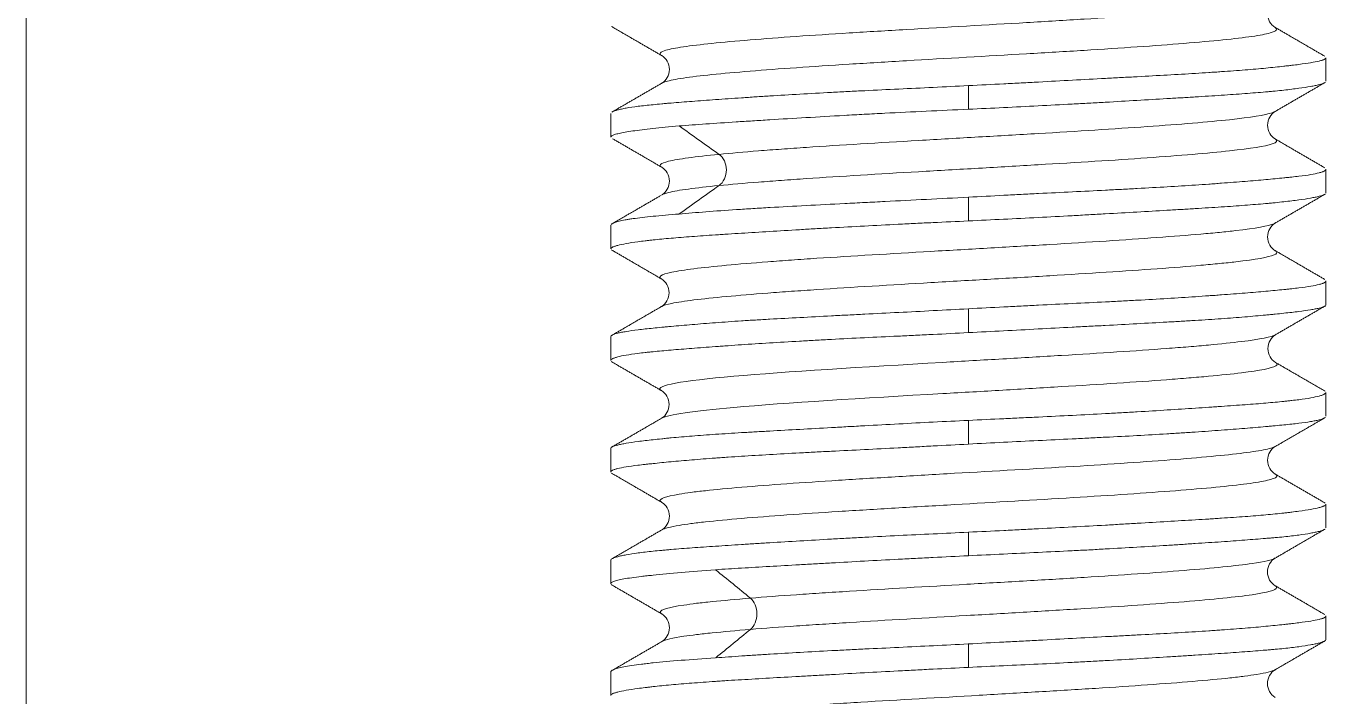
# Model space of a CAD drawing. Extents: x 840 to 1630, y 0 to 579.
# Drawn here: x 1358.09 to 1372.63, y 191.07 to 198.58 of the extents above; entities that cross this region are included whole.
import ezdxf

# ---------------------------------------------------------------- set-up
doc = ezdxf.new("R2010")
doc.units = 0
doc.header["$LTSCALE"] = 10
doc.header["$MEASUREMENT"] = 0
doc.layers.add('1', color=7, linetype='CONTINUOUS')

msp = doc.modelspace()

# ---------------------------------------------------------------- linework, layer by layer
at = {"layer": '1', "color": 7, "linetype": 'Continuous', "lineweight": 18}
for p, q in [((1358.088, 186.57), (1358.088, 256.351)), ((1372.63, 197.956), (1372.63, 198.22)), ((1364.63, 197.595), (1364.63, 197.331)), ((1372.63, 196.705), (1372.63, 196.971)), ((1364.63, 196.345), (1364.63, 196.08)), ((1372.63, 195.455), (1372.63, 195.721)), ((1364.63, 195.096), (1364.63, 194.831)), ((1372.63, 194.206), (1372.63, 194.471)), ((1364.63, 193.846), (1364.63, 193.581)), ((1372.63, 192.956), (1372.63, 193.221)), ((1364.63, 192.596), (1364.63, 192.331)), ((1372.63, 191.706), (1372.63, 191.97)), ((1364.63, 191.345), (1364.63, 191.081))]:
    msp.add_line(p, q, dxfattribs=at)
at = {"layer": '1', "color": 7, "linetype": 'Continuous', "lineweight": 13}
for p, q in [((1368.63, 197.642), (1368.63, 197.91)), ((1368.63, 196.392), (1368.63, 196.66)), ((1368.63, 195.142), (1368.63, 195.41)), ((1368.63, 193.892), (1368.63, 194.16)), ((1368.63, 192.642), (1368.63, 192.91)), ((1368.63, 191.392), (1368.63, 191.66))]:
    msp.add_line(p, q, dxfattribs=at)
at = {"layer": '1', "color": 7, "linetype": 'Continuous', "lineweight": 18}
for points, knots in [([(1365.196, 198.245), (1365.166, 198.264), (1365.188, 198.29), (1365.296, 198.316), (1365.36, 198.328), (1365.398, 198.335), (1365.528, 198.354), (1365.851, 198.393), (1366.335, 198.432), (1366.892, 198.471), (1367.09, 198.484), (1367.503, 198.51), (1368.15, 198.548), (1369.067, 198.6), (1369.716, 198.639), (1370.131, 198.665), (1370.33, 198.678), (1370.892, 198.717), (1371.383, 198.755), (1371.713, 198.794), (1371.846, 198.814), (1371.885, 198.82), (1371.953, 198.833), (1372.017, 198.848), (1372.054, 198.862), (1372.066, 198.87)], [0, 0, 0, 0, 0.091981, 0.123013, 0.123013, 0.154046, 0.154046, 0.216112, 0.340243, 0.340243, 0.402308, 0.402308, 0.464374, 0.588505, 0.650571, 0.650571, 0.712636, 0.712636, 0.836767, 0.898833, 0.898833, 0.929866, 0.929866, 0.960898, 1, 1, 1, 1]), ([(1372.06, 198.559), (1372.034, 198.575), (1371.995, 198.615), (1371.966, 198.713), (1371.995, 198.811), (1372.035, 198.852), (1372.062, 198.868)], [0, 0, 0, 0, 0.2525, 0.49994, 0.74742, 1, 1, 1, 1]), ([(1365.201, 197.935), (1365.212, 197.941), (1365.244, 197.953), (1365.296, 197.966), (1365.361, 197.979), (1365.398, 197.985), (1365.528, 198.005), (1365.851, 198.044), (1366.335, 198.082), (1366.892, 198.121), (1367.09, 198.134), (1367.503, 198.16), (1368.15, 198.199), (1369.067, 198.251), (1369.716, 198.289), (1370.131, 198.315), (1370.33, 198.328), (1370.892, 198.367), (1371.383, 198.406), (1371.713, 198.445), (1371.846, 198.464), (1371.886, 198.471), (1371.953, 198.484), (1372.074, 198.511), (1372.097, 198.539), (1372.059, 198.56)], [0, 0, 0, 0, 0.028834, 0.059906, 0.059906, 0.090977, 0.090977, 0.15312, 0.277405, 0.277405, 0.339548, 0.339548, 0.40169, 0.525975, 0.588118, 0.588118, 0.650261, 0.650261, 0.774546, 0.836689, 0.836689, 0.86776, 0.86776, 0.898831, 1, 1, 1, 1]), ([(1365.2, 198.243), (1365.226, 198.227), (1365.265, 198.187), (1365.294, 198.089), (1365.265, 197.991), (1365.226, 197.95), (1365.2, 197.934)], [0, 0, 0, 0, 0.252469, 0.499897, 0.747395, 1, 1, 1, 1]), ([(1372.63, 198.219), (1372.63, 198.213), (1372.624, 198.207), (1372.608, 198.199), (1372.604, 198.198), (1372.596, 198.195), (1372.583, 198.19), (1372.566, 198.185), (1372.528, 198.176), (1372.496, 198.17), (1372.421, 198.158), (1372.377, 198.151), (1372.302, 198.141), (1372.275, 198.138), (1372.233, 198.133), (1372.219, 198.131), (1372.189, 198.128), (1372.113, 198.119), (1371.962, 198.103), (1371.807, 198.09), (1371.642, 198.076), (1371.554, 198.07), (1371.438, 198.062), (1371.414, 198.06), (1371.366, 198.057), (1371.294, 198.052), (1371.22, 198.047), (1371.068, 198.038), (1370.859, 198.026), (1370.635, 198.014), (1370.462, 198.004), (1370.403, 198.001), (1370.313, 197.996), (1370.283, 197.995), (1370.223, 197.992), (1370.193, 197.99), (1370.042, 197.982), (1369.796, 197.968), (1369.543, 197.955), (1369.351, 197.944), (1369.287, 197.941), (1369.157, 197.934), (1369.091, 197.93), (1368.894, 197.92), (1368.762, 197.914), (1368.63, 197.907)], [0, 0, 0, 0, 0.061707, 0.061707, 0.077346, 0.077346, 0.092984, 0.12426, 0.12426, 0.186813, 0.186813, 0.249366, 0.249366, 0.280642, 0.280642, 0.29628, 0.29628, 0.311919, 0.374472, 0.437024, 0.437024, 0.499577, 0.499577, 0.515215, 0.515215, 0.530854, 0.56213, 0.56213, 0.624683, 0.687236, 0.687236, 0.718512, 0.718512, 0.73415, 0.73415, 0.749789, 0.749789, 0.812341, 0.874894, 0.874894, 0.906171, 0.906171, 0.937447, 0.937447, 1, 1, 1, 1]), ([(1368.63, 197.643), (1368.762, 197.649), (1368.893, 197.655), (1369.153, 197.668), (1369.282, 197.674), (1369.538, 197.687), (1369.664, 197.694), (1369.821, 197.702), (1369.853, 197.704), (1369.915, 197.708), (1369.947, 197.709), (1370.04, 197.715), (1370.101, 197.718), (1370.283, 197.728), (1370.519, 197.742), (1370.742, 197.755), (1370.905, 197.765), (1370.986, 197.77), (1371.064, 197.774), (1371.116, 197.778), (1371.142, 197.779), (1371.269, 197.787), (1371.366, 197.793), (1371.551, 197.806), (1371.726, 197.818), (1371.882, 197.83), (1371.973, 197.838), (1371.991, 197.84), (1372.027, 197.843), (1372.044, 197.845), (1372.095, 197.85), (1372.127, 197.853), (1372.22, 197.864), (1372.331, 197.877), (1372.419, 197.891), (1372.476, 197.901), (1372.494, 197.905), (1372.526, 197.911), (1372.54, 197.915), (1372.579, 197.925), (1372.598, 197.931), (1372.614, 197.939), (1372.616, 197.94), (1372.618, 197.941)], [0, 0, 0, 0, 0.065753, 0.065753, 0.131505, 0.131505, 0.197258, 0.197258, 0.213696, 0.213696, 0.230134, 0.230134, 0.263011, 0.263011, 0.328763, 0.394516, 0.394516, 0.427392, 0.44383, 0.44383, 0.460269, 0.460269, 0.526021, 0.526021, 0.591774, 0.657527, 0.657527, 0.673965, 0.673965, 0.690403, 0.690403, 0.723279, 0.723279, 0.789032, 0.854784, 0.854784, 0.887661, 0.887661, 0.920537, 0.920537, 0.98629, 0.98629, 1, 1, 1, 1]), ([(1368.63, 197.907), (1368.498, 197.9), (1368.367, 197.894), (1368.107, 197.881), (1367.85, 197.869), (1367.596, 197.857), (1367.439, 197.849), (1367.408, 197.848), (1367.345, 197.845), (1367.314, 197.843), (1367.221, 197.838), (1367.159, 197.835), (1366.978, 197.825), (1366.86, 197.819), (1366.63, 197.805), (1366.518, 197.798), (1366.355, 197.788), (1366.275, 197.783), (1366.196, 197.778), (1366.144, 197.774), (1366.119, 197.773), (1365.991, 197.764), (1365.894, 197.757), (1365.71, 197.744), (1365.535, 197.731), (1365.379, 197.719), (1365.287, 197.711), (1365.269, 197.71), (1365.234, 197.706), (1365.217, 197.705), (1365.166, 197.7), (1365.133, 197.697), (1365.041, 197.688), (1364.985, 197.682), (1364.885, 197.669), (1364.841, 197.663), (1364.784, 197.653), (1364.767, 197.649), (1364.735, 197.642), (1364.72, 197.639), (1364.682, 197.629), (1364.662, 197.622), (1364.649, 197.615), (1364.649, 197.615), (1364.649, 197.615)], [0, 0, 0, 0, 0.066596, 0.066596, 0.133191, 0.199787, 0.199787, 0.216436, 0.216436, 0.233085, 0.233085, 0.266382, 0.266382, 0.332978, 0.332978, 0.399574, 0.399574, 0.432871, 0.44952, 0.44952, 0.466169, 0.466169, 0.532765, 0.532765, 0.59936, 0.665956, 0.665956, 0.682605, 0.682605, 0.699254, 0.699254, 0.732552, 0.732552, 0.799147, 0.799147, 0.865743, 0.865743, 0.899041, 0.899041, 0.932339, 0.932339, 0.998934, 0.998934, 1, 1, 1, 1]), ([(1365.394, 197.456), (1365.487, 197.464), (1365.587, 197.471), (1365.799, 197.486), (1365.912, 197.493), (1366.09, 197.505), (1366.151, 197.509), (1366.246, 197.514), (1366.277, 197.516), (1366.342, 197.52), (1366.374, 197.522), (1366.539, 197.533), (1366.674, 197.541), (1366.952, 197.557), (1367.095, 197.566), (1367.316, 197.578), (1367.39, 197.582), (1367.541, 197.59), (1367.618, 197.594), (1367.848, 197.606), (1368.157, 197.621), (1368.472, 197.636), (1368.63, 197.643)], [0, 0, 0, 0, 0.125, 0.125, 0.25, 0.25, 0.3125, 0.3125, 0.34375, 0.34375, 0.375, 0.375, 0.5, 0.5, 0.625, 0.625, 0.6875, 0.6875, 0.75, 0.75, 0.875, 1, 1, 1, 1]), ([(1365.84, 197.138), (1365.971, 197.151), (1366.194, 197.17), (1366.451, 197.19), (1366.629, 197.203), (1366.722, 197.209), (1367.2, 197.242), (1367.845, 197.28), (1368.632, 197.326), (1368.968, 197.345), (1369.19, 197.358), (1369.301, 197.364), (1369.846, 197.397), (1370.262, 197.423), (1370.995, 197.474), (1371.312, 197.5), (1371.79, 197.552), (1371.984, 197.583), (1372.056, 197.615), (1372.065, 197.62)], [0, 0, 0, 0, 0.080502, 0.120753, 0.120753, 0.161005, 0.161005, 0.322009, 0.402512, 0.442763, 0.442763, 0.483014, 0.483014, 0.644019, 0.644019, 0.805023, 0.805023, 0.966028, 1, 1, 1, 1]), ([(1372.062, 197.31), (1372.036, 197.326), (1371.997, 197.366), (1371.968, 197.464), (1371.996, 197.562), (1372.035, 197.602), (1372.061, 197.618)], [0, 0, 0, 0, 0.252644, 0.50021, 0.747628, 1, 1, 1, 1]), ([(1364.63, 197.332), (1364.63, 197.337), (1364.634, 197.342), (1364.646, 197.349), (1364.65, 197.351), (1364.66, 197.355), (1364.666, 197.357), (1364.687, 197.364), (1364.703, 197.368), (1364.762, 197.381), (1364.813, 197.39), (1364.907, 197.404), (1364.942, 197.408), (1365.017, 197.418), (1365.057, 197.423), (1365.188, 197.437), (1365.285, 197.447), (1365.394, 197.457)], [0, 0, 0, 0, 0.122518, 0.122518, 0.177361, 0.177361, 0.232204, 0.232204, 0.341889, 0.341889, 0.561259, 0.561259, 0.670944, 0.670944, 0.78063, 0.78063, 1, 1, 1, 1]), ([(1365.84, 196.788), (1365.971, 196.801), (1366.194, 196.821), (1366.451, 196.84), (1366.629, 196.853), (1366.722, 196.86), (1367.2, 196.892), (1367.845, 196.931), (1368.633, 196.976), (1368.968, 196.995), (1369.19, 197.008), (1369.301, 197.015), (1369.846, 197.047), (1370.262, 197.073), (1370.995, 197.125), (1371.313, 197.151), (1371.79, 197.203), (1372.067, 197.247), (1372.095, 197.292), (1372.061, 197.311)], [0, 0, 0, 0, 0.074349, 0.111524, 0.111524, 0.148699, 0.148699, 0.297398, 0.371747, 0.408922, 0.408922, 0.446097, 0.446097, 0.594795, 0.594795, 0.743494, 0.743494, 0.892193, 1, 1, 1, 1]), ([(1365.206, 196.99), (1365.158, 197.013), (1365.181, 197.037), (1365.302, 197.067), (1365.334, 197.073), (1365.408, 197.086), (1365.535, 197.106), (1365.707, 197.125), (1365.84, 197.138)], [0, 0, 0, 0, 0.477261, 0.477261, 0.607946, 0.607946, 0.73863, 1, 1, 1, 1]), ([(1365.84, 196.789), (1365.89, 196.823), (1365.956, 196.963), (1365.89, 197.104), (1365.84, 197.138)], [0, 0, 0, 0, 0.500101, 1, 1, 1, 1]), ([(1365.2, 196.993), (1365.226, 196.977), (1365.266, 196.937), (1365.294, 196.839), (1365.265, 196.741), (1365.226, 196.7), (1365.199, 196.684)], [0, 0, 0, 0, 0.252451, 0.499873, 0.747384, 1, 1, 1, 1]), ([(1372.63, 196.97), (1372.63, 196.964), (1372.624, 196.957), (1372.608, 196.949), (1372.604, 196.947), (1372.596, 196.944), (1372.583, 196.939), (1372.566, 196.934), (1372.528, 196.924), (1372.465, 196.911), (1372.377, 196.899), (1372.302, 196.89), (1372.276, 196.887), (1372.233, 196.882), (1372.219, 196.881), (1372.189, 196.878), (1372.113, 196.87), (1372.029, 196.862), (1371.885, 196.849), (1371.807, 196.842), (1371.642, 196.828), (1371.554, 196.822), (1371.437, 196.813), (1371.414, 196.811), (1371.366, 196.808), (1371.294, 196.803), (1371.22, 196.797), (1371.068, 196.787), (1370.859, 196.774), (1370.635, 196.762), (1370.462, 196.752), (1370.403, 196.749), (1370.314, 196.744), (1370.284, 196.743), (1370.223, 196.74), (1370.193, 196.738), (1370.042, 196.73), (1369.796, 196.718), (1369.543, 196.706), (1369.351, 196.696), (1369.286, 196.693), (1369.157, 196.686), (1369.091, 196.683), (1368.894, 196.672), (1368.762, 196.665), (1368.63, 196.658)], [0, 0, 0, 0, 0.061707, 0.061707, 0.077345, 0.077345, 0.092983, 0.12426, 0.12426, 0.186813, 0.249366, 0.249366, 0.280642, 0.280642, 0.29628, 0.29628, 0.311918, 0.374471, 0.374471, 0.437024, 0.437024, 0.499577, 0.499577, 0.515215, 0.515215, 0.530853, 0.56213, 0.56213, 0.624683, 0.687236, 0.687236, 0.718512, 0.718512, 0.73415, 0.73415, 0.749789, 0.749789, 0.812341, 0.874894, 0.874894, 0.906171, 0.906171, 0.937447, 0.937447, 1, 1, 1, 1]), ([(1365.199, 196.684), (1365.214, 196.693), (1365.24, 196.702), (1365.302, 196.717), (1365.334, 196.724), (1365.408, 196.737), (1365.535, 196.756), (1365.707, 196.776), (1365.84, 196.789)], [0, 0, 0, 0, 0.257059, 0.257059, 0.442794, 0.442794, 0.62853, 1, 1, 1, 1]), ([(1368.63, 196.658), (1368.472, 196.65), (1368.315, 196.642), (1368.005, 196.626), (1367.851, 196.618), (1367.622, 196.606), (1367.547, 196.602), (1367.434, 196.597), (1367.396, 196.595), (1367.321, 196.591), (1367.284, 196.589), (1367.098, 196.58), (1366.955, 196.572), (1366.676, 196.558), (1366.541, 196.55), (1366.346, 196.539), (1366.282, 196.535), (1366.156, 196.527), (1366.094, 196.523), (1365.914, 196.511), (1365.687, 196.495), (1365.487, 196.478), (1365.394, 196.47)], [0, 0, 0, 0, 0.125, 0.125, 0.25, 0.25, 0.3125, 0.3125, 0.34375, 0.34375, 0.375, 0.375, 0.5, 0.5, 0.625, 0.625, 0.6875, 0.6875, 0.75, 0.75, 0.875, 1, 1, 1, 1]), ([(1368.63, 196.393), (1368.762, 196.399), (1368.893, 196.405), (1369.153, 196.418), (1369.282, 196.424), (1369.538, 196.437), (1369.664, 196.444), (1369.821, 196.453), (1369.853, 196.454), (1369.915, 196.458), (1369.946, 196.46), (1370.04, 196.465), (1370.101, 196.468), (1370.283, 196.479), (1370.519, 196.492), (1370.742, 196.505), (1370.905, 196.515), (1370.986, 196.52), (1371.064, 196.524), (1371.116, 196.528), (1371.142, 196.529), (1371.269, 196.537), (1371.366, 196.543), (1371.551, 196.555), (1371.638, 196.561), (1371.804, 196.574), (1371.882, 196.58), (1371.973, 196.588), (1371.991, 196.59), (1372.027, 196.593), (1372.044, 196.595), (1372.095, 196.6), (1372.127, 196.604), (1372.22, 196.614), (1372.331, 196.628), (1372.419, 196.641), (1372.476, 196.651), (1372.494, 196.655), (1372.526, 196.661), (1372.54, 196.665), (1372.579, 196.675), (1372.598, 196.681), (1372.613, 196.688), (1372.616, 196.69), (1372.618, 196.691)], [0, 0, 0, 0, 0.065822, 0.065822, 0.131644, 0.131644, 0.197466, 0.197466, 0.213921, 0.213921, 0.230377, 0.230377, 0.263288, 0.263288, 0.32911, 0.394931, 0.394931, 0.427842, 0.444298, 0.444298, 0.460753, 0.460753, 0.526575, 0.526575, 0.592397, 0.592397, 0.658219, 0.658219, 0.674675, 0.674675, 0.69113, 0.69113, 0.724041, 0.724041, 0.789863, 0.855685, 0.855685, 0.888596, 0.888596, 0.921507, 0.921507, 0.987329, 0.987329, 1, 1, 1, 1]), ([(1364.63, 196.08), (1364.63, 196.086), (1364.637, 196.092), (1364.652, 196.1), (1364.656, 196.102), (1364.664, 196.105), (1364.677, 196.11), (1364.694, 196.115), (1364.732, 196.125), (1364.796, 196.139), (1364.883, 196.153), (1364.958, 196.163), (1364.985, 196.166), (1365.027, 196.171), (1365.042, 196.173), (1365.071, 196.176), (1365.147, 196.185), (1365.298, 196.199), (1365.453, 196.211), (1365.619, 196.224), (1365.706, 196.23), (1365.823, 196.238), (1365.847, 196.239), (1365.894, 196.242), (1365.967, 196.247), (1366.041, 196.252), (1366.192, 196.261), (1366.297, 196.268), (1366.514, 196.281), (1366.625, 196.288), (1366.799, 196.298), (1366.857, 196.302), (1366.947, 196.307), (1366.977, 196.309), (1367.037, 196.312), (1367.067, 196.314), (1367.219, 196.322), (1367.465, 196.336), (1367.717, 196.349), (1367.909, 196.358), (1367.974, 196.362), (1368.104, 196.368), (1368.169, 196.371), (1368.366, 196.38), (1368.498, 196.386), (1368.63, 196.393)], [0, 0, 0, 0, 0.06171, 0.06171, 0.077348, 0.077348, 0.092986, 0.124263, 0.124263, 0.186815, 0.249368, 0.249368, 0.280644, 0.280644, 0.296282, 0.296282, 0.311921, 0.374473, 0.437026, 0.437026, 0.499579, 0.499579, 0.515217, 0.515217, 0.530855, 0.562131, 0.562131, 0.624684, 0.624684, 0.687237, 0.687237, 0.718513, 0.718513, 0.734151, 0.734151, 0.749789, 0.749789, 0.812342, 0.874895, 0.874895, 0.906171, 0.906171, 0.937447, 0.937447, 1, 1, 1, 1]), ([(1365.394, 196.47), (1365.286, 196.461), (1365.188, 196.453), (1365.016, 196.435), (1364.942, 196.427), (1364.862, 196.416), (1364.847, 196.413), (1364.818, 196.409), (1364.804, 196.406), (1364.765, 196.399), (1364.743, 196.395), (1364.684, 196.38), (1364.657, 196.37), (1364.641, 196.36), (1364.639, 196.358), (1364.637, 196.357)], [0, 0, 0, 0, 0.241313, 0.241313, 0.482626, 0.482626, 0.542954, 0.542954, 0.603282, 0.603282, 0.723939, 0.723939, 0.965251, 0.965251, 1, 1, 1, 1]), ([(1365.194, 195.745), (1365.175, 195.757), (1365.173, 195.768), (1365.207, 195.792), (1365.249, 195.805), (1365.436, 195.844), (1365.75, 195.883), (1366.216, 195.922), (1366.471, 195.941), (1366.559, 195.948), (1366.743, 195.961), (1367.219, 195.993), (1367.982, 196.038), (1368.658, 196.077), (1368.993, 196.096), (1369.105, 196.103), (1369.325, 196.116), (1369.872, 196.148), (1370.588, 196.194), (1371.165, 196.239), (1371.375, 196.258), (1371.505, 196.271), (1371.566, 196.278), (1371.844, 196.31), (1372.003, 196.338), (1372.06, 196.367), (1372.064, 196.37)], [0, 0, 0, 0, 0.054955, 0.054955, 0.11712, 0.11712, 0.241452, 0.303618, 0.303618, 0.334701, 0.334701, 0.365784, 0.490115, 0.552281, 0.552281, 0.583364, 0.583364, 0.614447, 0.738779, 0.800945, 0.832028, 0.832028, 0.86311, 0.86311, 0.987442, 1, 1, 1, 1]), ([(1372.063, 196.059), (1372.037, 196.075), (1371.997, 196.116), (1371.968, 196.214), (1371.996, 196.312), (1372.036, 196.352), (1372.062, 196.368)], [0, 0, 0, 0, 0.252644, 0.500227, 0.74765, 1, 1, 1, 1]), ([(1365.199, 195.436), (1365.22, 195.447), (1365.258, 195.458), (1365.436, 195.495), (1365.75, 195.533), (1366.216, 195.572), (1366.471, 195.592), (1366.559, 195.598), (1366.743, 195.611), (1367.219, 195.643), (1367.982, 195.689), (1368.658, 195.728), (1368.993, 195.747), (1369.105, 195.753), (1369.325, 195.766), (1369.872, 195.799), (1370.588, 195.844), (1371.166, 195.889), (1371.375, 195.909), (1371.506, 195.922), (1371.566, 195.928), (1371.844, 195.96), (1372.061, 195.999), (1372.09, 196.041), (1372.067, 196.057), (1372.061, 196.061)], [0, 0, 0, 0, 0.053037, 0.053037, 0.177245, 0.23935, 0.23935, 0.270402, 0.270402, 0.301454, 0.425662, 0.487766, 0.487766, 0.518818, 0.518818, 0.54987, 0.674078, 0.736182, 0.767234, 0.767234, 0.798286, 0.798286, 0.922495, 0.984599, 1, 1, 1, 1]), ([(1365.196, 195.744), (1365.223, 195.727), (1365.262, 195.687), (1365.291, 195.589), (1365.262, 195.491), (1365.223, 195.45), (1365.196, 195.434)], [0, 0, 0, 0, 0.252343, 0.499835, 0.747463, 1, 1, 1, 1]), ([(1372.63, 195.721), (1372.63, 195.714), (1372.624, 195.707), (1372.608, 195.699), (1372.604, 195.697), (1372.596, 195.694), (1372.583, 195.689), (1372.566, 195.684), (1372.528, 195.674), (1372.465, 195.661), (1372.377, 195.649), (1372.302, 195.64), (1372.276, 195.637), (1372.233, 195.632), (1372.219, 195.631), (1372.189, 195.627), (1372.113, 195.62), (1372.029, 195.612), (1371.885, 195.599), (1371.807, 195.592), (1371.642, 195.579), (1371.554, 195.572), (1371.437, 195.563), (1371.414, 195.561), (1371.366, 195.558), (1371.294, 195.553), (1371.22, 195.548), (1371.068, 195.537), (1370.859, 195.524), (1370.635, 195.511), (1370.462, 195.502), (1370.403, 195.499), (1370.314, 195.494), (1370.284, 195.492), (1370.223, 195.489), (1370.193, 195.488), (1370.042, 195.48), (1369.796, 195.468), (1369.543, 195.456), (1369.351, 195.446), (1369.286, 195.443), (1369.157, 195.436), (1369.091, 195.433), (1368.894, 195.423), (1368.762, 195.416), (1368.63, 195.409)], [0, 0, 0, 0, 0.061708, 0.061708, 0.077347, 0.077347, 0.092985, 0.124261, 0.124261, 0.186814, 0.249367, 0.249367, 0.280643, 0.280643, 0.296281, 0.296281, 0.311919, 0.374472, 0.374472, 0.437025, 0.437025, 0.499578, 0.499578, 0.515216, 0.515216, 0.530854, 0.562131, 0.562131, 0.624683, 0.687236, 0.687236, 0.718513, 0.718513, 0.734151, 0.734151, 0.749789, 0.749789, 0.812342, 0.874894, 0.874894, 0.906171, 0.906171, 0.937447, 0.937447, 1, 1, 1, 1]), ([(1368.63, 195.409), (1368.498, 195.402), (1368.367, 195.395), (1368.107, 195.381), (1367.85, 195.368), (1367.596, 195.355), (1367.439, 195.347), (1367.408, 195.345), (1367.345, 195.342), (1367.314, 195.341), (1367.221, 195.336), (1367.159, 195.333), (1366.978, 195.323), (1366.742, 195.311), (1366.518, 195.299), (1366.355, 195.29), (1366.302, 195.286), (1366.222, 195.282), (1366.196, 195.28), (1366.144, 195.277), (1366.118, 195.275), (1365.991, 195.267), (1365.894, 195.26), (1365.71, 195.246), (1365.535, 195.232), (1365.379, 195.219), (1365.287, 195.21), (1365.269, 195.209), (1365.234, 195.205), (1365.217, 195.204), (1365.166, 195.199), (1365.133, 195.195), (1365.041, 195.186), (1364.929, 195.173), (1364.841, 195.161), (1364.784, 195.152), (1364.767, 195.149), (1364.735, 195.142), (1364.72, 195.139), (1364.682, 195.13), (1364.662, 195.124), (1364.637, 195.111), (1364.63, 195.104), (1364.63, 195.097), (1364.63, 195.097), (1364.63, 195.097)], [0, 0, 0, 0, 0.062447, 0.062447, 0.124895, 0.187342, 0.187342, 0.202954, 0.202954, 0.218566, 0.218566, 0.249789, 0.249789, 0.312236, 0.374684, 0.374684, 0.405907, 0.405907, 0.421519, 0.421519, 0.437131, 0.437131, 0.499578, 0.499578, 0.562026, 0.624473, 0.624473, 0.640085, 0.640085, 0.655697, 0.655697, 0.68692, 0.68692, 0.749367, 0.811815, 0.811815, 0.843038, 0.843038, 0.874262, 0.874262, 0.936709, 0.936709, 0.999157, 0.999157, 1, 1, 1, 1]), ([(1368.63, 195.142), (1368.762, 195.149), (1368.893, 195.155), (1369.153, 195.169), (1369.411, 195.183), (1369.664, 195.196), (1369.821, 195.205), (1369.853, 195.206), (1369.915, 195.21), (1369.946, 195.211), (1370.04, 195.216), (1370.101, 195.219), (1370.283, 195.229), (1370.519, 195.242), (1370.742, 195.254), (1370.905, 195.263), (1370.986, 195.268), (1371.064, 195.272), (1371.116, 195.275), (1371.142, 195.277), (1371.269, 195.285), (1371.366, 195.291), (1371.551, 195.304), (1371.726, 195.318), (1371.882, 195.332), (1371.973, 195.34), (1371.991, 195.342), (1372.026, 195.346), (1372.044, 195.347), (1372.095, 195.352), (1372.127, 195.356), (1372.22, 195.366), (1372.331, 195.379), (1372.419, 195.392), (1372.476, 195.401), (1372.494, 195.404), (1372.526, 195.41), (1372.54, 195.413), (1372.579, 195.423), (1372.598, 195.429), (1372.614, 195.436), (1372.616, 195.438), (1372.619, 195.439)], [0, 0, 0, 0, 0.065677, 0.065677, 0.131354, 0.197031, 0.197031, 0.213451, 0.213451, 0.22987, 0.22987, 0.262708, 0.262708, 0.328386, 0.394063, 0.394063, 0.426901, 0.44332, 0.44332, 0.45974, 0.45974, 0.525417, 0.525417, 0.591094, 0.656771, 0.656771, 0.67319, 0.67319, 0.68961, 0.68961, 0.722448, 0.722448, 0.788125, 0.853802, 0.853802, 0.886641, 0.886641, 0.919479, 0.919479, 0.985157, 0.985157, 1, 1, 1, 1]), ([(1364.63, 194.83), (1364.63, 194.837), (1364.637, 194.843), (1364.652, 194.852), (1364.656, 194.854), (1364.664, 194.857), (1364.677, 194.862), (1364.694, 194.867), (1364.732, 194.877), (1364.796, 194.891), (1364.883, 194.903), (1364.958, 194.913), (1364.985, 194.916), (1365.027, 194.921), (1365.042, 194.922), (1365.071, 194.925), (1365.147, 194.933), (1365.298, 194.947), (1365.453, 194.959), (1365.619, 194.972), (1365.706, 194.979), (1365.823, 194.987), (1365.847, 194.989), (1365.894, 194.992), (1365.967, 194.998), (1366.041, 195.003), (1366.192, 195.013), (1366.402, 195.027), (1366.625, 195.04), (1366.799, 195.05), (1366.857, 195.053), (1366.947, 195.058), (1366.977, 195.06), (1367.037, 195.063), (1367.067, 195.065), (1367.219, 195.073), (1367.465, 195.085), (1367.717, 195.097), (1367.91, 195.106), (1367.974, 195.109), (1368.104, 195.116), (1368.169, 195.119), (1368.366, 195.128), (1368.498, 195.135), (1368.63, 195.142)], [0, 0, 0, 0, 0.061707, 0.061707, 0.077345, 0.077345, 0.092984, 0.12426, 0.12426, 0.186813, 0.249366, 0.249366, 0.280642, 0.280642, 0.29628, 0.29628, 0.311919, 0.374471, 0.437024, 0.437024, 0.499577, 0.499577, 0.515215, 0.515215, 0.530854, 0.56213, 0.56213, 0.624683, 0.687236, 0.687236, 0.718512, 0.718512, 0.73415, 0.73415, 0.749789, 0.749789, 0.812341, 0.874894, 0.874894, 0.906171, 0.906171, 0.937447, 0.937447, 1, 1, 1, 1]), ([(1365.192, 194.495), (1365.19, 194.496), (1365.188, 194.497), (1365.122, 194.55), (1365.423, 194.602), (1366.587, 194.705), (1367.45, 194.757), (1368.454, 194.815), (1368.566, 194.822), (1368.79, 194.835), (1369.126, 194.854), (1369.898, 194.9), (1370.503, 194.938), (1370.933, 194.971), (1371.015, 194.977), (1371.172, 194.99), (1371.395, 195.01), (1371.825, 195.055), (1372.024, 195.094), (1372.068, 195.12), (1372.068, 195.12), (1372.068, 195.12)], [0, 0, 0, 0, 0.005341, 0.005341, 0.253758, 0.253758, 0.502174, 0.502174, 0.533226, 0.533226, 0.564278, 0.626382, 0.750591, 0.750591, 0.781643, 0.781643, 0.812695, 0.874799, 0.999007, 0.999007, 1, 1, 1, 1]), ([(1372.064, 194.809), (1372.038, 194.825), (1371.999, 194.866), (1371.971, 194.964), (1372, 195.062), (1372.039, 195.102), (1372.065, 195.118)], [0, 0, 0, 0, 0.252407, 0.499998, 0.747591, 1, 1, 1, 1]), ([(1365.199, 194.184), (1365.274, 194.224), (1365.555, 194.264), (1366.587, 194.356), (1367.45, 194.408), (1368.454, 194.466), (1368.567, 194.472), (1368.791, 194.485), (1369.126, 194.505), (1369.898, 194.55), (1370.503, 194.589), (1370.933, 194.621), (1371.016, 194.628), (1371.172, 194.641), (1371.395, 194.66), (1371.825, 194.705), (1372.024, 194.744), (1372.078, 194.776), (1372.083, 194.783), (1372.082, 194.796), (1372.076, 194.803), (1372.063, 194.81), (1372.062, 194.81)], [0, 0, 0, 0, 0.191639, 0.191639, 0.439717, 0.439717, 0.470726, 0.470726, 0.501736, 0.563755, 0.687794, 0.687794, 0.718804, 0.718804, 0.749814, 0.811833, 0.935872, 0.935872, 0.966881, 0.966881, 0.997891, 1, 1, 1, 1]), ([(1365.196, 194.493), (1365.222, 194.476), (1365.261, 194.436), (1365.291, 194.338), (1365.263, 194.24), (1365.224, 194.2), (1365.197, 194.184)], [0, 0, 0, 0, 0.252536, 0.500161, 0.747653, 1, 1, 1, 1]), ([(1372.63, 194.472), (1372.63, 194.466), (1372.624, 194.459), (1372.608, 194.451), (1372.604, 194.449), (1372.596, 194.446), (1372.583, 194.44), (1372.566, 194.435), (1372.528, 194.425), (1372.465, 194.411), (1372.377, 194.398), (1372.302, 194.388), (1372.276, 194.385), (1372.233, 194.38), (1372.219, 194.379), (1372.189, 194.375), (1372.114, 194.367), (1371.962, 194.354), (1371.807, 194.341), (1371.642, 194.329), (1371.554, 194.323), (1371.437, 194.315), (1371.414, 194.313), (1371.366, 194.31), (1371.294, 194.305), (1371.22, 194.3), (1371.068, 194.29), (1370.859, 194.276), (1370.635, 194.262), (1370.462, 194.252), (1370.403, 194.249), (1370.314, 194.244), (1370.284, 194.242), (1370.223, 194.239), (1370.193, 194.237), (1370.042, 194.229), (1369.796, 194.216), (1369.543, 194.203), (1369.351, 194.194), (1369.287, 194.191), (1369.157, 194.185), (1369.091, 194.182), (1368.894, 194.172), (1368.762, 194.166), (1368.63, 194.16)], [0, 0, 0, 0, 0.061708, 0.061708, 0.077346, 0.077346, 0.092984, 0.124261, 0.124261, 0.186813, 0.249366, 0.249366, 0.280643, 0.280643, 0.296281, 0.296281, 0.311919, 0.374472, 0.437025, 0.437025, 0.499577, 0.499577, 0.515216, 0.515216, 0.530854, 0.56213, 0.56213, 0.624683, 0.687236, 0.687236, 0.718512, 0.718512, 0.734151, 0.734151, 0.749789, 0.749789, 0.812342, 0.874894, 0.874894, 0.906171, 0.906171, 0.937447, 0.937447, 1, 1, 1, 1]), ([(1368.63, 194.16), (1368.498, 194.153), (1368.367, 194.147), (1368.107, 194.134), (1367.85, 194.12), (1367.596, 194.106), (1367.439, 194.098), (1367.408, 194.096), (1367.345, 194.092), (1367.314, 194.091), (1367.221, 194.086), (1367.159, 194.082), (1366.978, 194.072), (1366.742, 194.059), (1366.518, 194.047), (1366.355, 194.037), (1366.275, 194.033), (1366.196, 194.028), (1366.144, 194.025), (1366.118, 194.024), (1365.991, 194.016), (1365.894, 194.01), (1365.709, 193.997), (1365.622, 193.991), (1365.457, 193.978), (1365.379, 193.971), (1365.287, 193.962), (1365.269, 193.961), (1365.234, 193.957), (1365.217, 193.955), (1365.166, 193.95), (1365.133, 193.947), (1365.041, 193.936), (1364.929, 193.923), (1364.841, 193.91), (1364.784, 193.9), (1364.767, 193.897), (1364.735, 193.89), (1364.72, 193.887), (1364.682, 193.878), (1364.662, 193.872), (1364.637, 193.859), (1364.63, 193.853), (1364.63, 193.847), (1364.63, 193.847), (1364.63, 193.847)], [0, 0, 0, 0, 0.062447, 0.062447, 0.124895, 0.187342, 0.187342, 0.202954, 0.202954, 0.218566, 0.218566, 0.249789, 0.249789, 0.312237, 0.374684, 0.374684, 0.405907, 0.421519, 0.421519, 0.437131, 0.437131, 0.499578, 0.499578, 0.562026, 0.562026, 0.624473, 0.624473, 0.640085, 0.640085, 0.655697, 0.655697, 0.68692, 0.68692, 0.749368, 0.811815, 0.811815, 0.843039, 0.843039, 0.874262, 0.874262, 0.93671, 0.93671, 0.999157, 0.999157, 1, 1, 1, 1]), ([(1368.63, 193.894), (1368.762, 193.901), (1368.893, 193.908), (1369.153, 193.921), (1369.411, 193.934), (1369.664, 193.946), (1369.821, 193.954), (1369.853, 193.955), (1369.915, 193.958), (1369.946, 193.96), (1370.04, 193.965), (1370.101, 193.968), (1370.283, 193.977), (1370.401, 193.983), (1370.63, 193.996), (1370.742, 194.002), (1370.905, 194.012), (1370.986, 194.017), (1371.064, 194.022), (1371.116, 194.026), (1371.142, 194.027), (1371.269, 194.036), (1371.366, 194.043), (1371.551, 194.057), (1371.726, 194.07), (1371.882, 194.083), (1371.973, 194.091), (1371.991, 194.093), (1372.026, 194.096), (1372.044, 194.098), (1372.095, 194.103), (1372.127, 194.106), (1372.22, 194.115), (1372.331, 194.127), (1372.419, 194.139), (1372.476, 194.149), (1372.494, 194.152), (1372.526, 194.158), (1372.54, 194.162), (1372.579, 194.172), (1372.598, 194.178), (1372.613, 194.186), (1372.614, 194.187), (1372.616, 194.188)], [0, 0, 0, 0, 0.066059, 0.066059, 0.132118, 0.198177, 0.198177, 0.214691, 0.214691, 0.231206, 0.231206, 0.264236, 0.264236, 0.330294, 0.330294, 0.396353, 0.396353, 0.429383, 0.445898, 0.445898, 0.462412, 0.462412, 0.528471, 0.528471, 0.59453, 0.660589, 0.660589, 0.677104, 0.677104, 0.693618, 0.693618, 0.726648, 0.726648, 0.792707, 0.858766, 0.858766, 0.891795, 0.891795, 0.924824, 0.924824, 0.990883, 0.990883, 1, 1, 1, 1]), ([(1364.63, 193.582), (1364.63, 193.589), (1364.637, 193.595), (1364.652, 193.603), (1364.656, 193.605), (1364.664, 193.608), (1364.677, 193.613), (1364.694, 193.618), (1364.732, 193.627), (1364.796, 193.639), (1364.883, 193.651), (1364.958, 193.661), (1364.985, 193.664), (1365.027, 193.669), (1365.042, 193.67), (1365.071, 193.673), (1365.147, 193.681), (1365.231, 193.69), (1365.376, 193.703), (1365.453, 193.71), (1365.619, 193.724), (1365.706, 193.731), (1365.823, 193.739), (1365.847, 193.741), (1365.894, 193.745), (1365.967, 193.75), (1366.041, 193.755), (1366.192, 193.764), (1366.402, 193.777), (1366.625, 193.789), (1366.799, 193.799), (1366.857, 193.802), (1366.977, 193.808), (1367.037, 193.811), (1367.219, 193.82), (1367.342, 193.826), (1367.591, 193.839), (1367.717, 193.846), (1367.91, 193.856), (1367.974, 193.859), (1368.104, 193.866), (1368.169, 193.87), (1368.366, 193.88), (1368.498, 193.887), (1368.63, 193.894)], [0, 0, 0, 0, 0.061708, 0.061708, 0.077346, 0.077346, 0.092984, 0.12426, 0.12426, 0.186813, 0.249366, 0.249366, 0.280642, 0.280642, 0.296281, 0.296281, 0.311919, 0.374472, 0.374472, 0.437025, 0.437025, 0.499577, 0.499577, 0.515216, 0.515216, 0.530854, 0.56213, 0.56213, 0.624683, 0.687236, 0.687236, 0.718512, 0.718512, 0.749789, 0.749789, 0.812342, 0.812342, 0.874894, 0.874894, 0.906171, 0.906171, 0.937447, 0.937447, 1, 1, 1, 1]), ([(1365.197, 193.243), (1365.19, 193.248), (1365.158, 193.278), (1365.259, 193.314), (1365.478, 193.347), (1365.575, 193.36), (1365.629, 193.366), (1365.806, 193.386), (1366.217, 193.424), (1366.772, 193.463), (1367.381, 193.502), (1367.593, 193.515), (1368.029, 193.541), (1368.698, 193.58), (1369.604, 193.631), (1370.216, 193.67), (1370.6, 193.696), (1370.781, 193.709), (1371.277, 193.748), (1371.687, 193.787), (1371.92, 193.826), (1372.004, 193.845), (1372.026, 193.851), (1372.052, 193.862), (1372.06, 193.865), (1372.066, 193.869)], [0, 0, 0, 0, 0.020358, 0.144489, 0.175522, 0.175522, 0.206555, 0.206555, 0.26862, 0.392751, 0.392751, 0.454817, 0.454817, 0.516882, 0.641013, 0.703079, 0.703079, 0.765145, 0.765145, 0.889276, 0.951341, 0.951341, 0.982374, 0.982374, 1, 1, 1, 1]), ([(1372.062, 193.558), (1372.035, 193.574), (1371.996, 193.615), (1371.968, 193.713), (1371.997, 193.811), (1372.036, 193.851), (1372.063, 193.867)], [0, 0, 0, 0, 0.252357, 0.499781, 0.747361, 1, 1, 1, 1]), ([(1365.201, 192.934), (1365.231, 192.951), (1365.321, 192.974), (1365.478, 192.997), (1365.575, 193.01), (1365.629, 193.017), (1365.806, 193.036), (1366.217, 193.075), (1366.772, 193.114), (1367.381, 193.152), (1367.593, 193.165), (1368.029, 193.191), (1368.698, 193.23), (1369.605, 193.282), (1370.217, 193.321), (1370.601, 193.347), (1370.781, 193.36), (1371.277, 193.398), (1371.687, 193.437), (1371.921, 193.476), (1372.004, 193.495), (1372.026, 193.502), (1372.06, 193.515), (1372.088, 193.532), (1372.08, 193.549), (1372.061, 193.559)], [0, 0, 0, 0, 0.08004, 0.111111, 0.111111, 0.142182, 0.142182, 0.204325, 0.32861, 0.32861, 0.390753, 0.390753, 0.452896, 0.577181, 0.639324, 0.639324, 0.701467, 0.701467, 0.825752, 0.887895, 0.887895, 0.918966, 0.918966, 0.950037, 1, 1, 1, 1]), ([(1365.199, 193.242), (1365.226, 193.226), (1365.265, 193.186), (1365.294, 193.088), (1365.265, 192.99), (1365.226, 192.95), (1365.2, 192.934)], [0, 0, 0, 0, 0.252621, 0.500135, 0.747557, 1, 1, 1, 1]), ([(1372.63, 193.221), (1372.63, 193.215), (1372.624, 193.209), (1372.608, 193.201), (1372.604, 193.199), (1372.596, 193.196), (1372.583, 193.191), (1372.566, 193.187), (1372.528, 193.177), (1372.496, 193.17), (1372.421, 193.157), (1372.377, 193.15), (1372.302, 193.14), (1372.276, 193.136), (1372.233, 193.131), (1372.219, 193.129), (1372.189, 193.126), (1372.114, 193.117), (1371.962, 193.102), (1371.807, 193.089), (1371.642, 193.077), (1371.554, 193.071), (1371.437, 193.063), (1371.414, 193.061), (1371.366, 193.058), (1371.294, 193.054), (1371.22, 193.049), (1371.068, 193.04), (1370.963, 193.034), (1370.747, 193.021), (1370.635, 193.014), (1370.462, 193.004), (1370.403, 193.001), (1370.284, 192.994), (1370.223, 192.99), (1370.042, 192.98), (1369.796, 192.966), (1369.543, 192.953), (1369.351, 192.943), (1369.287, 192.94), (1369.157, 192.933), (1369.091, 192.93), (1368.894, 192.92), (1368.762, 192.914), (1368.63, 192.908)], [0, 0, 0, 0, 0.061708, 0.061708, 0.077346, 0.077346, 0.092984, 0.124261, 0.124261, 0.186813, 0.186813, 0.249366, 0.249366, 0.280643, 0.280643, 0.296281, 0.296281, 0.311919, 0.374472, 0.437025, 0.437025, 0.499577, 0.499577, 0.515216, 0.515216, 0.530854, 0.56213, 0.56213, 0.624683, 0.624683, 0.687236, 0.687236, 0.718512, 0.718512, 0.749789, 0.749789, 0.812342, 0.874894, 0.874894, 0.906171, 0.906171, 0.937447, 0.937447, 1, 1, 1, 1]), ([(1368.63, 192.908), (1368.498, 192.901), (1368.367, 192.895), (1368.107, 192.883), (1367.978, 192.877), (1367.723, 192.865), (1367.596, 192.858), (1367.439, 192.85), (1367.408, 192.848), (1367.345, 192.845), (1367.314, 192.843), (1367.221, 192.838), (1367.159, 192.834), (1366.978, 192.824), (1366.742, 192.81), (1366.518, 192.797), (1366.355, 192.787), (1366.275, 192.782), (1366.196, 192.777), (1366.144, 192.774), (1366.119, 192.772), (1365.991, 192.764), (1365.894, 192.757), (1365.71, 192.745), (1365.535, 192.733), (1365.379, 192.721), (1365.287, 192.713), (1365.269, 192.711), (1365.234, 192.708), (1365.217, 192.706), (1365.166, 192.702), (1365.133, 192.698), (1365.041, 192.689), (1364.929, 192.675), (1364.841, 192.661), (1364.784, 192.651), (1364.767, 192.648), (1364.735, 192.641), (1364.72, 192.637), (1364.682, 192.627), (1364.662, 192.621), (1364.637, 192.608), (1364.63, 192.601), (1364.63, 192.595), (1364.63, 192.595), (1364.63, 192.595)], [0, 0, 0, 0, 0.062447, 0.062447, 0.124895, 0.124895, 0.187342, 0.187342, 0.202954, 0.202954, 0.218566, 0.218566, 0.249789, 0.249789, 0.312236, 0.374684, 0.374684, 0.405907, 0.421519, 0.421519, 0.437131, 0.437131, 0.499578, 0.499578, 0.562026, 0.624473, 0.624473, 0.640085, 0.640085, 0.655697, 0.655697, 0.68692, 0.68692, 0.749368, 0.811815, 0.811815, 0.843038, 0.843038, 0.874262, 0.874262, 0.936709, 0.936709, 0.999157, 0.999157, 1, 1, 1, 1]), ([(1368.63, 192.645), (1368.762, 192.651), (1368.893, 192.657), (1369.153, 192.669), (1369.411, 192.682), (1369.664, 192.694), (1369.821, 192.702), (1369.853, 192.703), (1369.915, 192.707), (1369.947, 192.708), (1370.04, 192.713), (1370.101, 192.717), (1370.283, 192.727), (1370.519, 192.74), (1370.742, 192.754), (1370.905, 192.764), (1370.986, 192.769), (1371.064, 192.774), (1371.116, 192.778), (1371.142, 192.779), (1371.269, 192.788), (1371.366, 192.794), (1371.551, 192.807), (1371.726, 192.82), (1371.882, 192.832), (1371.973, 192.84), (1371.991, 192.841), (1372.027, 192.844), (1372.044, 192.846), (1372.095, 192.85), (1372.127, 192.853), (1372.22, 192.863), (1372.275, 192.869), (1372.375, 192.883), (1372.419, 192.889), (1372.476, 192.9), (1372.494, 192.903), (1372.526, 192.91), (1372.54, 192.913), (1372.579, 192.924), (1372.598, 192.931), (1372.613, 192.938), (1372.614, 192.939), (1372.616, 192.94)], [0, 0, 0, 0, 0.066092, 0.066092, 0.132183, 0.198275, 0.198275, 0.214798, 0.214798, 0.231321, 0.231321, 0.264366, 0.264366, 0.330458, 0.39655, 0.39655, 0.429596, 0.446118, 0.446118, 0.462641, 0.462641, 0.528733, 0.528733, 0.594825, 0.660916, 0.660916, 0.677439, 0.677439, 0.693962, 0.693962, 0.727008, 0.727008, 0.793099, 0.793099, 0.859191, 0.859191, 0.892237, 0.892237, 0.925283, 0.925283, 0.991374, 0.991374, 1, 1, 1, 1]), ([(1365.802, 192.488), (1365.895, 192.494), (1365.992, 192.5), (1366.194, 192.512), (1366.403, 192.525), (1366.627, 192.537), (1366.771, 192.545), (1366.8, 192.547), (1366.859, 192.55), (1366.889, 192.552), (1366.978, 192.557), (1367.038, 192.56), (1367.22, 192.571), (1367.465, 192.584), (1367.718, 192.598), (1367.91, 192.608), (1368.006, 192.613), (1368.104, 192.618), (1368.17, 192.622), (1368.202, 192.623), (1368.366, 192.632), (1368.498, 192.638), (1368.63, 192.645)], [0, 0, 0, 0, 0.125, 0.125, 0.25, 0.375, 0.375, 0.40625, 0.40625, 0.4375, 0.4375, 0.5, 0.5, 0.625, 0.75, 0.75, 0.8125, 0.84375, 0.84375, 0.875, 0.875, 1, 1, 1, 1]), ([(1366.191, 192.169), (1366.35, 192.182), (1366.61, 192.202), (1366.897, 192.221), (1367.094, 192.234), (1367.196, 192.24), (1367.713, 192.273), (1368.387, 192.312), (1369.174, 192.357), (1369.502, 192.376), (1369.717, 192.389), (1369.822, 192.396), (1370.341, 192.428), (1370.722, 192.454), (1371.365, 192.506), (1371.627, 192.532), (1371.942, 192.578), (1372.028, 192.598), (1372.062, 192.619)], [0, 0, 0, 0, 0.086386, 0.129578, 0.129578, 0.172771, 0.172771, 0.345543, 0.431928, 0.475121, 0.475121, 0.518314, 0.518314, 0.691085, 0.691085, 0.863857, 0.863857, 1, 1, 1, 1]), ([(1372.061, 192.309), (1372.035, 192.325), (1371.995, 192.365), (1371.966, 192.463), (1371.995, 192.561), (1372.034, 192.601), (1372.06, 192.617)], [0, 0, 0, 0, 0.252555, 0.500021, 0.747473, 1, 1, 1, 1]), ([(1364.63, 192.332), (1364.63, 192.336), (1364.632, 192.339), (1364.637, 192.344), (1364.641, 192.347), (1364.649, 192.352), (1364.654, 192.354), (1364.672, 192.361), (1364.688, 192.366), (1364.746, 192.38), (1364.798, 192.389), (1364.896, 192.403), (1364.933, 192.407), (1364.993, 192.415), (1365.014, 192.417), (1365.057, 192.422), (1365.079, 192.424), (1365.196, 192.437), (1365.301, 192.447), (1365.533, 192.467), (1365.662, 192.478), (1365.802, 192.488)], [0, 0, 0, 0, 0.061296, 0.061296, 0.108231, 0.108231, 0.155166, 0.155166, 0.249037, 0.249037, 0.436778, 0.436778, 0.530648, 0.530648, 0.577583, 0.577583, 0.624518, 0.624518, 0.812259, 0.812259, 1, 1, 1, 1]), ([(1366.191, 191.82), (1366.35, 191.833), (1366.61, 191.852), (1366.897, 191.871), (1367.095, 191.884), (1367.196, 191.891), (1367.713, 191.923), (1368.388, 191.962), (1369.174, 192.007), (1369.502, 192.027), (1369.717, 192.04), (1369.823, 192.046), (1370.341, 192.078), (1370.722, 192.104), (1371.365, 192.156), (1371.627, 192.182), (1371.979, 192.234), (1372.1, 192.268), (1372.074, 192.302), (1372.059, 192.31)], [0, 0, 0, 0, 0.079189, 0.118784, 0.118784, 0.158378, 0.158378, 0.316756, 0.395945, 0.43554, 0.43554, 0.475134, 0.475134, 0.633513, 0.633513, 0.791891, 0.791891, 0.950269, 1, 1, 1, 1]), ([(1365.192, 191.997), (1365.185, 192.003), (1365.166, 192.034), (1365.274, 192.066), (1365.488, 192.098), (1365.536, 192.105), (1365.642, 192.118), (1365.816, 192.137), (1366.032, 192.156), (1366.191, 192.169)], [0, 0, 0, 0, 0.098694, 0.549347, 0.549347, 0.66201, 0.66201, 0.774674, 1, 1, 1, 1]), ([(1366.191, 191.82), (1366.235, 191.854), (1366.293, 191.995), (1366.235, 192.135), (1366.191, 192.169)], [0, 0, 0, 0, 0.500101, 1, 1, 1, 1]), ([(1365.199, 191.993), (1365.225, 191.977), (1365.265, 191.936), (1365.294, 191.838), (1365.266, 191.74), (1365.227, 191.7), (1365.2, 191.684)], [0, 0, 0, 0, 0.252619, 0.500123, 0.747546, 1, 1, 1, 1]), ([(1372.63, 191.969), (1372.63, 191.963), (1372.624, 191.957), (1372.608, 191.949), (1372.604, 191.947), (1372.596, 191.944), (1372.583, 191.939), (1372.566, 191.935), (1372.528, 191.925), (1372.465, 191.913), (1372.377, 191.901), (1372.302, 191.891), (1372.275, 191.888), (1372.233, 191.883), (1372.219, 191.881), (1372.189, 191.878), (1372.113, 191.87), (1371.962, 191.854), (1371.807, 191.84), (1371.642, 191.827), (1371.554, 191.82), (1371.438, 191.812), (1371.414, 191.81), (1371.366, 191.807), (1371.294, 191.802), (1371.22, 191.797), (1371.068, 191.788), (1370.859, 191.775), (1370.635, 191.763), (1370.462, 191.754), (1370.403, 191.751), (1370.313, 191.746), (1370.283, 191.744), (1370.223, 191.741), (1370.193, 191.74), (1370.042, 191.732), (1369.919, 191.725), (1369.669, 191.712), (1369.543, 191.705), (1369.351, 191.695), (1369.287, 191.691), (1369.157, 191.684), (1369.091, 191.681), (1368.894, 191.671), (1368.762, 191.664), (1368.63, 191.657)], [0, 0, 0, 0, 0.061707, 0.061707, 0.077345, 0.077345, 0.092983, 0.12426, 0.12426, 0.186813, 0.249366, 0.249366, 0.280642, 0.280642, 0.29628, 0.29628, 0.311918, 0.374471, 0.437024, 0.437024, 0.499577, 0.499577, 0.515215, 0.515215, 0.530853, 0.56213, 0.56213, 0.624683, 0.687236, 0.687236, 0.718512, 0.718512, 0.73415, 0.73415, 0.749789, 0.749789, 0.812341, 0.812341, 0.874894, 0.874894, 0.906171, 0.906171, 0.937447, 0.937447, 1, 1, 1, 1]), ([(1365.204, 191.686), (1365.24, 191.705), (1365.321, 191.723), (1365.488, 191.749), (1365.536, 191.755), (1365.642, 191.768), (1365.816, 191.787), (1366.032, 191.807), (1366.191, 191.82)], [0, 0, 0, 0, 0.42029, 0.42029, 0.565218, 0.565218, 0.710145, 1, 1, 1, 1]), ([(1368.63, 191.394), (1368.762, 191.401), (1368.893, 191.407), (1369.153, 191.419), (1369.411, 191.431), (1369.664, 191.444), (1369.821, 191.452), (1369.853, 191.453), (1369.915, 191.457), (1369.947, 191.458), (1370.04, 191.463), (1370.101, 191.467), (1370.283, 191.477), (1370.519, 191.491), (1370.742, 191.504), (1370.905, 191.514), (1370.986, 191.52), (1371.064, 191.525), (1371.116, 191.528), (1371.142, 191.53), (1371.269, 191.538), (1371.366, 191.544), (1371.551, 191.557), (1371.726, 191.569), (1371.882, 191.582), (1371.973, 191.589), (1371.991, 191.591), (1372.027, 191.594), (1372.044, 191.595), (1372.095, 191.6), (1372.127, 191.603), (1372.22, 191.613), (1372.275, 191.619), (1372.375, 191.633), (1372.419, 191.64), (1372.476, 191.65), (1372.494, 191.653), (1372.526, 191.66), (1372.54, 191.664), (1372.579, 191.674), (1372.598, 191.681), (1372.624, 191.694), (1372.63, 191.7), (1372.63, 191.707), (1372.63, 191.707), (1372.63, 191.707)], [0, 0, 0, 0, 0.062447, 0.062447, 0.124895, 0.187342, 0.187342, 0.202954, 0.202954, 0.218566, 0.218566, 0.249789, 0.249789, 0.312237, 0.374684, 0.374684, 0.405908, 0.42152, 0.42152, 0.437131, 0.437131, 0.499579, 0.499579, 0.562026, 0.624473, 0.624473, 0.640085, 0.640085, 0.655697, 0.655697, 0.686921, 0.686921, 0.749368, 0.749368, 0.811815, 0.811815, 0.843039, 0.843039, 0.874263, 0.874263, 0.93671, 0.93671, 0.999157, 0.999157, 1, 1, 1, 1]), ([(1368.63, 191.657), (1368.498, 191.65), (1368.368, 191.644), (1368.108, 191.631), (1367.85, 191.618), (1367.597, 191.606), (1367.44, 191.599), (1367.409, 191.597), (1367.346, 191.594), (1367.315, 191.592), (1367.222, 191.588), (1367.161, 191.585), (1366.979, 191.575), (1366.861, 191.569), (1366.632, 191.556), (1366.52, 191.549), (1366.357, 191.539), (1366.277, 191.534), (1366.198, 191.529), (1366.146, 191.525), (1366.12, 191.524), (1365.993, 191.515), (1365.895, 191.508), (1365.802, 191.501)], [0, 0, 0, 0, 0.125, 0.125, 0.25, 0.375, 0.375, 0.40625, 0.40625, 0.4375, 0.4375, 0.5, 0.5, 0.625, 0.625, 0.75, 0.75, 0.8125, 0.84375, 0.84375, 0.875, 0.875, 1, 1, 1, 1]), ([(1365.802, 191.501), (1365.662, 191.492), (1365.534, 191.483), (1365.301, 191.464), (1365.196, 191.455), (1365.08, 191.443), (1365.057, 191.44), (1365.025, 191.437), (1365.014, 191.435), (1364.993, 191.433), (1364.942, 191.426), (1364.897, 191.42), (1364.798, 191.404), (1364.746, 191.394), (1364.688, 191.379), (1364.673, 191.374), (1364.654, 191.366), (1364.649, 191.364), (1364.641, 191.359), (1364.637, 191.356), (1364.632, 191.351), (1364.63, 191.348), (1364.63, 191.345)], [0, 0, 0, 0, 0.187714, 0.187714, 0.375428, 0.375428, 0.422356, 0.422356, 0.445821, 0.445821, 0.469285, 0.563142, 0.563142, 0.750856, 0.750856, 0.844713, 0.844713, 0.891641, 0.891641, 0.93857, 0.93857, 1, 1, 1, 1]), ([(1364.63, 191.081), (1364.63, 191.088), (1364.637, 191.094), (1364.652, 191.101), (1364.656, 191.103), (1364.664, 191.106), (1364.677, 191.11), (1364.694, 191.115), (1364.732, 191.125), (1364.764, 191.131), (1364.84, 191.144), (1364.883, 191.151), (1364.958, 191.161), (1364.985, 191.165), (1365.027, 191.17), (1365.042, 191.172), (1365.071, 191.175), (1365.147, 191.184), (1365.298, 191.199), (1365.453, 191.212), (1365.619, 191.225), (1365.706, 191.231), (1365.823, 191.239), (1365.847, 191.241), (1365.894, 191.244), (1365.967, 191.249), (1366.041, 191.253), (1366.192, 191.262), (1366.402, 191.275), (1366.625, 191.287), (1366.799, 191.297), (1366.857, 191.3), (1366.977, 191.307), (1367.037, 191.31), (1367.219, 191.321), (1367.465, 191.335), (1367.717, 191.348), (1367.909, 191.358), (1367.974, 191.362), (1368.104, 191.368), (1368.169, 191.372), (1368.366, 191.381), (1368.498, 191.388), (1368.63, 191.394)], [0, 0, 0, 0, 0.061709, 0.061709, 0.077347, 0.077347, 0.092985, 0.124262, 0.124262, 0.186814, 0.186814, 0.249367, 0.249367, 0.280644, 0.280644, 0.296282, 0.296282, 0.31192, 0.374473, 0.437025, 0.437025, 0.499578, 0.499578, 0.515216, 0.515216, 0.530854, 0.562131, 0.562131, 0.624684, 0.687236, 0.687236, 0.718513, 0.718513, 0.749789, 0.749789, 0.812342, 0.874895, 0.874895, 0.906171, 0.906171, 0.937447, 0.937447, 1, 1, 1, 1]), ([(1365.2, 190.742), (1365.183, 190.752), (1365.17, 190.775), (1365.223, 190.798), (1365.329, 190.824), (1365.404, 190.837), (1365.691, 190.875), (1366.097, 190.914), (1366.633, 190.953), (1366.919, 190.972), (1367.017, 190.979), (1367.219, 190.992), (1367.735, 191.024), (1368.528, 191.069), (1369.199, 191.108), (1369.526, 191.128), (1369.634, 191.134), (1369.846, 191.147), (1370.367, 191.179), (1371.017, 191.225), (1371.504, 191.27), (1371.669, 191.289), (1371.77, 191.302), (1371.815, 191.309), (1371.96, 191.333), (1372.028, 191.35), (1372.059, 191.367)], [0, 0, 0, 0, 0.047116, 0.109274, 0.109274, 0.171432, 0.171432, 0.295748, 0.357906, 0.357906, 0.388985, 0.388985, 0.420064, 0.544381, 0.606539, 0.606539, 0.637618, 0.637618, 0.668697, 0.793013, 0.855172, 0.886251, 0.886251, 0.91733, 0.91733, 1, 1, 1, 1]), ([(1372.061, 191.059), (1372.034, 191.075), (1371.995, 191.116), (1371.966, 191.214), (1371.995, 191.311), (1372.034, 191.352), (1372.061, 191.368)], [0, 0, 0, 0, 0.25258, 0.500061, 0.7475, 1, 1, 1, 1])]:
    msp.add_open_spline(points, degree=3, knots=knots, dxfattribs=at)
for points in [[(1364.638, 198.569), (1364.919, 198.406), (1365.2, 198.243)], [(1372.617, 198.236), (1372.336, 198.399), (1372.056, 198.562)], [(1365.204, 197.937), (1364.923, 197.774), (1364.642, 197.611)], [(1372.061, 197.618), (1372.342, 197.781), (1372.623, 197.944)], [(1364.65, 197.313), (1364.93, 197.15), (1365.209, 196.988)], [(1372.619, 196.986), (1372.338, 197.149), (1372.057, 197.313)], [(1365.192, 196.679), (1364.912, 196.516), (1364.632, 196.354)], [(1372.061, 196.368), (1372.342, 196.531), (1372.623, 196.694)], [(1364.634, 196.07), (1364.916, 195.906), (1365.197, 195.743)], [(1372.619, 195.736), (1372.338, 195.9), (1372.057, 196.063)], [(1365.203, 195.438), (1364.921, 195.275), (1364.64, 195.111)], [(1372.065, 195.118), (1372.347, 195.282), (1372.628, 195.445)], [(1364.633, 194.819), (1364.914, 194.656), (1365.196, 194.493)], [(1372.621, 194.486), (1372.34, 194.649), (1372.058, 194.812)], [(1365.202, 194.186), (1364.921, 194.023), (1364.639, 193.86)], [(1372.062, 193.867), (1372.343, 194.03), (1372.625, 194.193)], [(1364.639, 193.568), (1364.92, 193.405), (1365.201, 193.241)], [(1372.62, 193.234), (1372.339, 193.398), (1372.057, 193.561)], [(1365.204, 192.936), (1364.923, 192.773), (1364.642, 192.61)], [(1372.059, 192.616), (1372.34, 192.78), (1372.621, 192.943)], [(1364.635, 192.321), (1364.915, 192.158), (1365.196, 191.995)], [(1372.618, 191.985), (1372.337, 192.149), (1372.056, 192.312)], [(1365.208, 191.688), (1364.928, 191.525), (1364.647, 191.362)], [(1372.056, 191.365), (1372.337, 191.528), (1372.618, 191.691)]]:
    msp.add_open_spline(points, degree=2, dxfattribs=at)
at = {"layer": '1', "color": 7, "linetype": 'Continuous', "lineweight": 13}
for points in [[(1365.84, 197.138), (1365.692, 197.244), (1365.543, 197.35), (1365.395, 197.456)], [(1365.395, 196.471), (1365.543, 196.577), (1365.692, 196.683), (1365.84, 196.789)], [(1366.191, 192.169), (1366.062, 192.275), (1365.932, 192.381), (1365.802, 192.487)], [(1365.803, 191.502), (1365.932, 191.608), (1366.062, 191.714), (1366.191, 191.82)]]:
    msp.add_open_spline(points, degree=3, dxfattribs=at)

doc.saveas('drawing.dxf')
